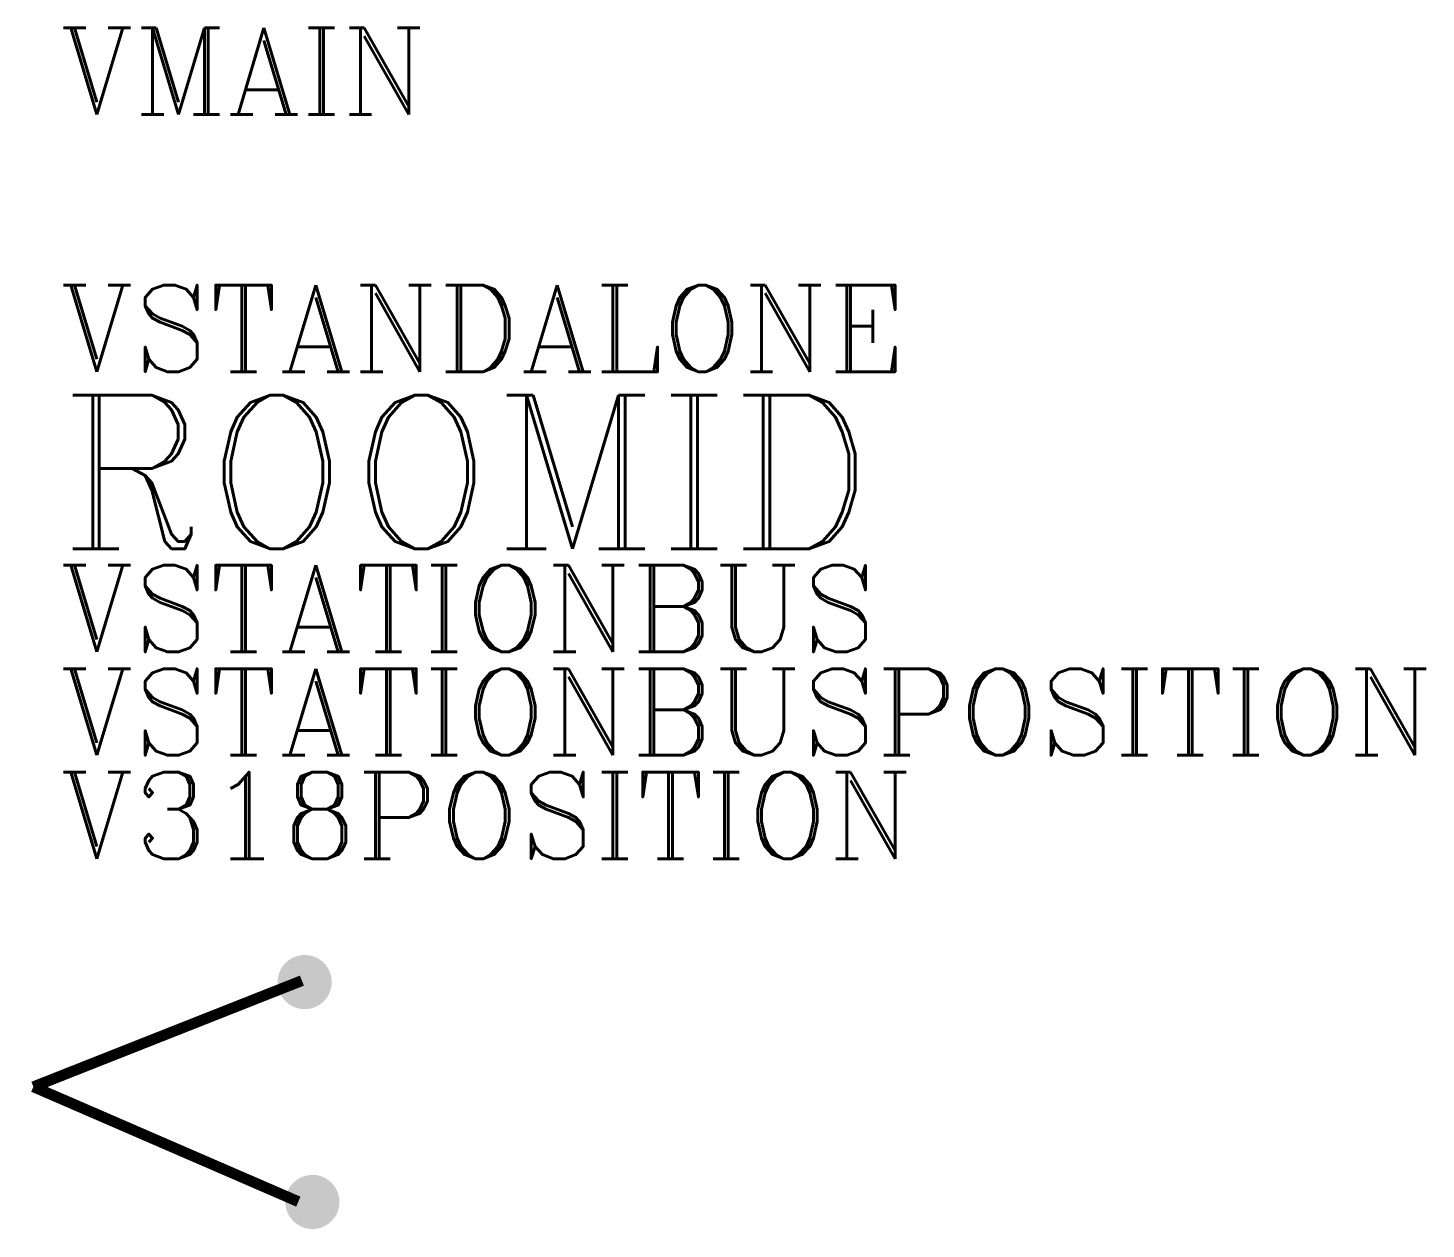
# Model space of a CAD drawing. Header units: inches. Extents: x -0.4 to 96.5, y -9.8 to 73.3.
import ezdxf

# ---------------------------------------------------------------- set-up
doc = ezdxf.new("R2010")
doc.units = ezdxf.units.IN
doc.header["$LTSCALE"] = 48
doc.header["$MEASUREMENT"] = 0
doc.styles.add('ROMANC', font='COMPLEX.SHX')
doc.styles.add('WSNotes', font='complex.shx', dxfattribs={"height": 18})

msp = doc.modelspace()

# ---------------------------------------------------------------- texts
at = {"flags": 1}
for tag, p, height, style in [('VMAIN', (1.83, 67.322), 6, 'ROMANC'), ('VSTANDALONE', (1.83, 49.518), 6, 'ROMANC'), ('ROOMID', (1.83, 37.261), 10.625, 'WSNotes'), ('VSTATIONBUS', (1.83, 30.119), 6, 'ROMANC'), ('VSTATIONBUSPOSITION', (1.83, 22.954), 6, 'ROMANC'), ('V318POSITION', (1.83, 15.789), 6, 'ROMANC')]:
    msp.add_attdef(tag, p, '', height=height, dxfattribs=dict(at, style=style))

# ---------------------------------------------------------------- wipeouts: each hides what was drawn before it
msp.add_wipeout([(33.21, 7.969), (-0.01, 7.969), (-0.01, -7.915), (33.21, -7.915)])

# ---------------------------------------------------------------- next in the draw order: hatches: boundary and pattern name
at = {"linetype": 'Continuous'}
h = msp.add_hatch(color=256, dxfattribs=at)
edge = h.paths.add_edge_path()
edge.add_arc((18.791, 7.251), 1.875, -45, 315)
h = msp.add_hatch(color=256, dxfattribs=at)
edge = h.paths.add_edge_path()
edge.add_arc((19.326, -7.974), 1.875, -45, 315)

# ---------------------------------------------------------------- next in the draw order: linework, layer by layer
at = {"linetype": 'Continuous', "const_width": 0.75}
for points in [[(18.6, 7.352), (0, 0)], [(0, 0), (18.351, -7.953)]]:
    msp.add_lwpolyline(points, dxfattribs=at)

doc.saveas('drawing.dxf')
